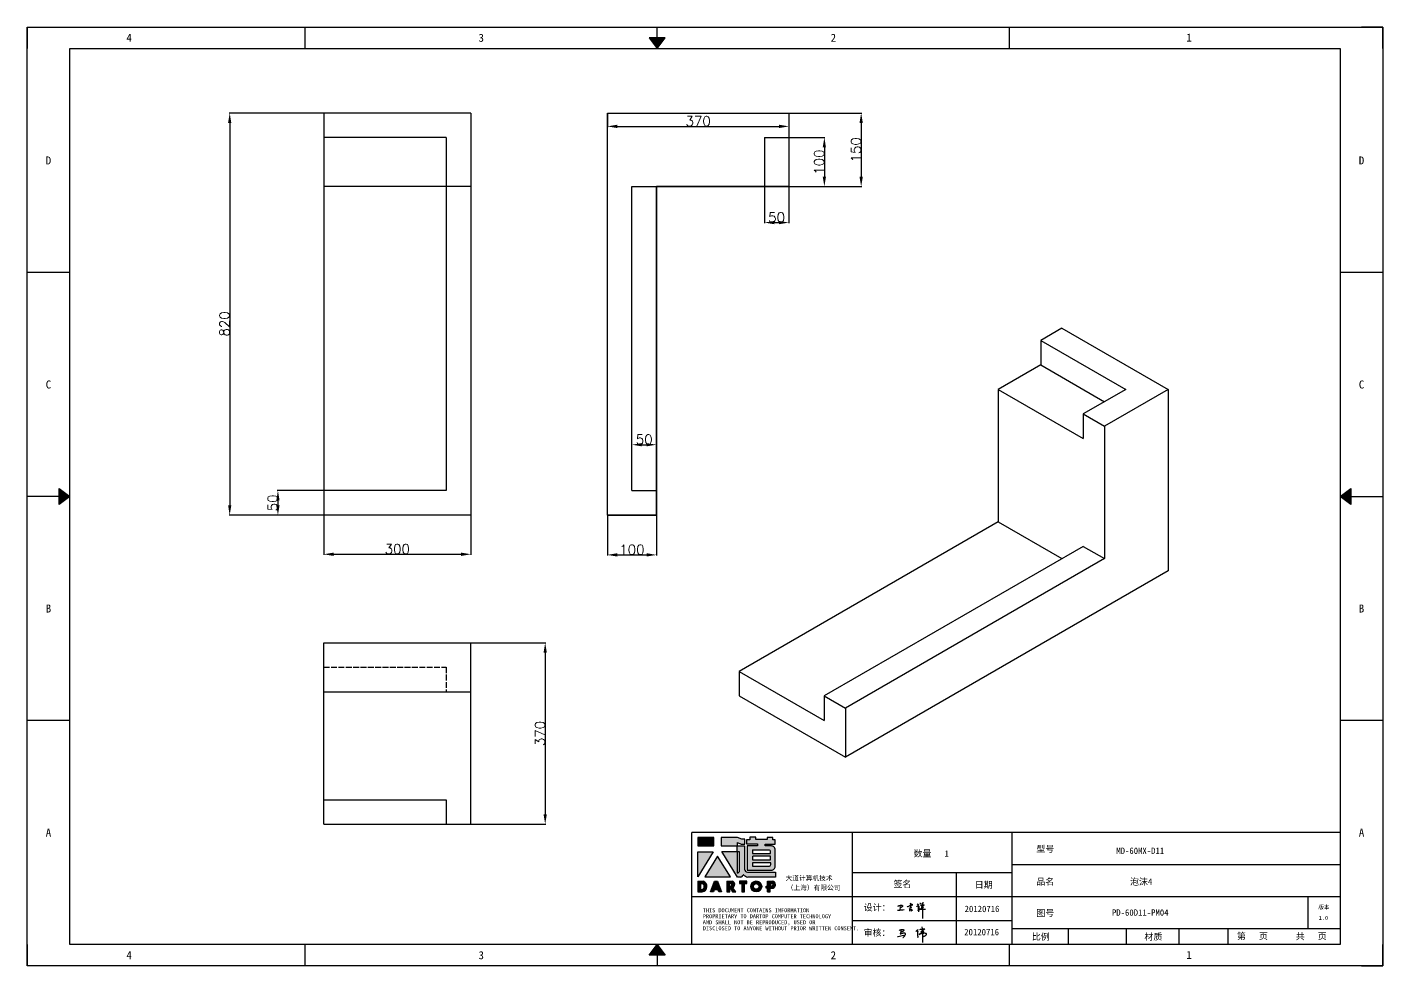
# Model space of a CAD drawing. Header units: millimetres. Extents: x -30327 to 34858, y 4015 to 75103.
# Drawn here: x 5674 to 8438, y 13072 to 14986 of the extents above; entities that cross this region are included whole.
import ezdxf
from ezdxf.enums import TextEntityAlignment as Align

# ---------------------------------------------------------------- set-up
doc = ezdxf.new("R2010")
doc.units = ezdxf.units.MM
doc.linetypes.add('ACAD_ISO02W100', pattern=[15, 12, -3])
doc.linetypes.add('DOT', pattern=[0.25, 0, -0.25])
for name, color, linetype in [('3', 3, 'ACAD_ISO02W100'), ('4', 7, 'Continuous'), ('print', 30, 'Continuous'), ('yellow', 2, 'Continuous')]:
    doc.layers.add(name, color=color, linetype=linetype)
doc.styles.add('Dartop', font='')
doc.styles.add('hzHT', font='simhei.ttf')
doc.styles.get("Standard").update_dxf_attribs({"font": 'txt', "bigfont": 'gbcbig.shx'})
doc.styles.get('Dartop').set_extended_font_data('FangSong_GB2312')
doc.dimstyles.new('ISO-25', dxfattribs={"dimtxt": 20, "dimasz": 20, "dimexe": 1.25, "dimexo": 0.625, "dimtad": 1, "dimtxsty": 'Standard', "dimcen": 2.5, "dimadec": 0, "dimazin": 0, "dimtfac": 1, "dimtmove": 0, "dimatfit": 3, "dimfxl": 0, "dimarcsym": 0})

# ---------------------------------------------------------------- blocks, each defined once
blk = doc.blocks.new('*D854')
at = {"layer": 'Defpoints', "color": 0, "transparency": 16777216}
for p in [(6578.3, 13730.6), (6578.3, 13360.6), (6729.8, 13360.6)]:
    blk.add_point(p, dxfattribs=at)
at = {"layer": 'yellow', "color": 0, "lineweight": -2, "transparency": 16777216}
for p, q in [((6578.9, 13730.6), (6731, 13730.6)), ((6729.8, 13710.6), (6729.8, 13380.6)), ((6578.9, 13360.6), (6731, 13360.6))]:
    blk.add_line(p, q, dxfattribs=at)
at = {"layer": 'yellow', "color": 0, "transparency": 16777216}
for points in [[(6726.5, 13710.6), (6733.1, 13710.6), (6729.8, 13730.6)], [(6726.5, 13380.6), (6733.1, 13380.6), (6729.8, 13360.6)]]:
    blk.add_solid(points, dxfattribs=at)
at = {"layer": 'yellow', "color": 0, "transparency": 16777216, "insert": (6719.2, 13545.6), "char_height": 20, "attachment_point": 5, "rotation": 90}
blk.add_mtext('370', dxfattribs=at)
blk = doc.blocks.new('*D855')
at = {"layer": 'Defpoints', "color": 0, "transparency": 16777216}
for p in [(6278.3, 14810.9), (6086.6, 13990.9), (6278.3, 13990.9)]:
    blk.add_point(p, dxfattribs=at)
at = {"layer": 'yellow', "color": 0, "lineweight": -2, "transparency": 16777216}
for p, q in [((6277.6, 14810.9), (6085.3, 14810.9)), ((6086.6, 14790.9), (6086.6, 14010.9)), ((6277.6, 13990.9), (6085.3, 13990.9))]:
    blk.add_line(p, q, dxfattribs=at)
at = {"layer": 'yellow', "color": 0, "transparency": 16777216}
for points in [[(6083.3, 14790.9), (6089.9, 14790.9), (6086.6, 14810.9)], [(6083.3, 14010.9), (6089.9, 14010.9), (6086.6, 13990.9)]]:
    blk.add_solid(points, dxfattribs=at)
at = {"layer": 'yellow', "color": 0, "transparency": 16777216, "insert": (6076, 14380.9), "char_height": 20, "attachment_point": 5, "rotation": 90}
blk.add_mtext('820', dxfattribs=at)
blk = doc.blocks.new('*D856')
at = {"layer": 'Defpoints', "color": 0, "transparency": 16777216}
for p in [(6278.3, 13990.9), (6578.3, 13990.9), (6578.3, 13911.1)]:
    blk.add_point(p, dxfattribs=at)
at = {"layer": 'yellow', "color": 0, "lineweight": -2, "transparency": 16777216}
for p, q in [((6278.3, 13990.3), (6278.3, 13909.8)), ((6578.3, 13990.3), (6578.3, 13909.8)), ((6298.3, 13911.1), (6558.3, 13911.1))]:
    blk.add_line(p, q, dxfattribs=at)
at = {"layer": 'yellow', "color": 0, "transparency": 16777216}
for points in [[(6298.3, 13914.4), (6298.3, 13907.7), (6278.3, 13911.1)], [(6558.3, 13914.4), (6558.3, 13907.7), (6578.3, 13911.1)]]:
    blk.add_solid(points, dxfattribs=at)
at = {"layer": 'yellow', "color": 0, "transparency": 16777216, "insert": (6428.3, 13921.7), "char_height": 20, "attachment_point": 5}
blk.add_mtext('300', dxfattribs=at)
blk = doc.blocks.new('*D857')
at = {"layer": 'Defpoints', "color": 0, "transparency": 16777216}
for p in [(6278.3, 14040.9), (6184.9, 13990.9), (6278.3, 13990.9)]:
    blk.add_point(p, dxfattribs=at)
at = {"layer": 'yellow', "color": 0, "lineweight": -2, "transparency": 16777216}
for p, q in [((6277.6, 14040.9), (6183.7, 14040.9)), ((6184.9, 14020.9), (6184.9, 14010.9)), ((6277.6, 13990.9), (6183.7, 13990.9))]:
    blk.add_line(p, q, dxfattribs=at)
at = {"layer": 'yellow', "color": 0, "transparency": 16777216}
for points in [[(6181.6, 14020.9), (6188.3, 14020.9), (6184.9, 14040.9)], [(6181.6, 14010.9), (6188.3, 14010.9), (6184.9, 13990.9)]]:
    blk.add_solid(points, dxfattribs=at)
at = {"layer": 'yellow', "color": 0, "transparency": 16777216, "insert": (6174.3, 14015.9), "char_height": 20, "attachment_point": 5, "rotation": 90}
blk.add_mtext('50', dxfattribs=at)
blk = doc.blocks.new('*D858')
at = {"layer": 'Defpoints', "color": 0, "transparency": 16777216}
for p in [(6856.7, 13990.9), (6956.7, 13990.9), (6956.7, 13909.8)]:
    blk.add_point(p, dxfattribs=at)
at = {"layer": 'yellow', "color": 0, "lineweight": -2, "transparency": 16777216}
for p, q in [((6856.7, 13990.3), (6856.7, 13908.6)), ((6956.7, 13990.3), (6956.7, 13908.6)), ((6876.7, 13909.8), (6936.7, 13909.8))]:
    blk.add_line(p, q, dxfattribs=at)
at = {"layer": 'yellow', "color": 0, "transparency": 16777216}
for points in [[(6876.7, 13913.2), (6876.7, 13906.5), (6856.7, 13909.8)], [(6936.7, 13913.2), (6936.7, 13906.5), (6956.7, 13909.8)]]:
    blk.add_solid(points, dxfattribs=at)
at = {"layer": 'yellow', "color": 0, "transparency": 16777216, "insert": (6906.7, 13920.4), "char_height": 20, "attachment_point": 5}
blk.add_mtext('100', dxfattribs=at)
blk = doc.blocks.new('*D859')
at = {"layer": 'Defpoints', "color": 0, "transparency": 16777216}
for p in [(6956.7, 14134.5), (6906.7, 14040.9), (6956.7, 14040.9)]:
    blk.add_point(p, dxfattribs=at)
at = {"layer": 'yellow', "color": 0, "lineweight": -2, "transparency": 16777216}
for p, q in [((6906.7, 14041.5), (6906.7, 14135.7)), ((6926.7, 14134.5), (6936.7, 14134.5)), ((6956.7, 14041.5), (6956.7, 14135.7))]:
    blk.add_line(p, q, dxfattribs=at)
at = {"layer": 'yellow', "color": 0, "transparency": 16777216}
for points in [[(6926.7, 14137.8), (6926.7, 14131.2), (6906.7, 14134.5)], [(6936.7, 14137.8), (6936.7, 14131.2), (6956.7, 14134.5)]]:
    blk.add_solid(points, dxfattribs=at)
at = {"layer": 'yellow', "color": 0, "transparency": 16777216, "insert": (6931.7, 14145.1), "char_height": 20, "attachment_point": 5}
blk.add_mtext('50', dxfattribs=at)
blk = doc.blocks.new('*D860')
at = {"layer": 'Defpoints', "color": 0, "transparency": 16777216}
for p in [(6856.7, 14810.9), (7226.7, 14810.9), (7226.7, 14783.7)]:
    blk.add_point(p, dxfattribs=at)
at = {"layer": 'yellow', "color": 0, "lineweight": -2, "transparency": 16777216}
for p, q in [((6856.7, 14810.3), (6856.7, 14782.4)), ((7226.7, 14810.3), (7226.7, 14782.4)), ((6876.7, 14783.7), (7206.7, 14783.7))]:
    blk.add_line(p, q, dxfattribs=at)
at = {"layer": 'yellow', "color": 0, "transparency": 16777216}
for points in [[(6876.7, 14787), (6876.7, 14780.3), (6856.7, 14783.7)], [(7206.7, 14787), (7206.7, 14780.3), (7226.7, 14783.7)]]:
    blk.add_solid(points, dxfattribs=at)
at = {"layer": 'yellow', "color": 0, "transparency": 16777216, "insert": (7041.7, 14794.3), "char_height": 20, "attachment_point": 5}
blk.add_mtext('370', dxfattribs=at)
blk = doc.blocks.new('*D861')
at = {"layer": 'Defpoints', "color": 0, "transparency": 16777216}
for p in [(7226.7, 14760.9), (7226.7, 14660.9), (7299, 14660.9)]:
    blk.add_point(p, dxfattribs=at)
at = {"layer": 'yellow', "color": 0, "lineweight": -2, "transparency": 16777216}
for p, q in [((7227.3, 14760.9), (7300.2, 14760.9)), ((7299, 14740.9), (7299, 14680.9)), ((7227.3, 14660.9), (7300.2, 14660.9))]:
    blk.add_line(p, q, dxfattribs=at)
at = {"layer": 'yellow', "color": 0, "transparency": 16777216}
for points in [[(7295.7, 14740.9), (7302.3, 14740.9), (7299, 14760.9)], [(7295.7, 14680.9), (7302.3, 14680.9), (7299, 14660.9)]]:
    blk.add_solid(points, dxfattribs=at)
at = {"layer": 'yellow', "color": 0, "transparency": 16777216, "insert": (7288.4, 14710.9), "char_height": 20, "attachment_point": 5, "rotation": 90}
blk.add_mtext('100', dxfattribs=at)
blk = doc.blocks.new('*D862')
at = {"layer": 'Defpoints', "color": 0, "transparency": 16777216}
for p in [(7176.7, 14660.9), (7226.7, 14660.9), (7226.7, 14587.5)]:
    blk.add_point(p, dxfattribs=at)
at = {"layer": 'yellow', "color": 0, "lineweight": -2, "transparency": 16777216}
for p, q in [((7176.7, 14660.3), (7176.7, 14586.3)), ((7226.7, 14660.3), (7226.7, 14586.3)), ((7196.7, 14587.5), (7206.7, 14587.5))]:
    blk.add_line(p, q, dxfattribs=at)
at = {"layer": 'yellow', "color": 0, "transparency": 16777216}
for points in [[(7196.7, 14590.8), (7196.7, 14584.2), (7176.7, 14587.5)], [(7206.7, 14590.8), (7206.7, 14584.2), (7226.7, 14587.5)]]:
    blk.add_solid(points, dxfattribs=at)
at = {"layer": 'yellow', "color": 0, "transparency": 16777216, "insert": (7201.7, 14598.1), "char_height": 20, "attachment_point": 5}
blk.add_mtext('50', dxfattribs=at)
blk = doc.blocks.new('*D863')
at = {"layer": 'Defpoints', "color": 0, "transparency": 16777216}
for p in [(7226.7, 14810.9), (7226.7, 14660.9), (7374.1, 14660.9)]:
    blk.add_point(p, dxfattribs=at)
at = {"layer": 'yellow', "color": 0, "lineweight": -2, "transparency": 16777216}
for p, q in [((7227.3, 14810.9), (7375.3, 14810.9)), ((7374.1, 14790.9), (7374.1, 14680.9)), ((7227.3, 14660.9), (7375.3, 14660.9))]:
    blk.add_line(p, q, dxfattribs=at)
at = {"layer": 'yellow', "color": 0, "transparency": 16777216}
for points in [[(7370.7, 14790.9), (7377.4, 14790.9), (7374.1, 14810.9)], [(7370.7, 14680.9), (7377.4, 14680.9), (7374.1, 14660.9)]]:
    blk.add_solid(points, dxfattribs=at)
at = {"layer": 'yellow', "color": 0, "transparency": 16777216, "insert": (7363.4, 14735.9), "char_height": 20, "attachment_point": 5, "rotation": 90}
blk.add_mtext('150', dxfattribs=at)
blk = doc.blocks.new('*U748')
at = {"color": 254, "linetype": 'Continuous', "extrusion": (0, 0, -1)}
for points in [[(-17, 0.333), (-16.812, 0.25), (-17, 0.5)], [(-17, 0.333), (-17.188, 0.25), (-16.812, 0.25)], [(-17, 0.333), (-17, 0.5), (-17.188, 0.25)]]:
    blk.add_solid(points, dxfattribs=at)
blk = doc.blocks.new('*U747')
at = {"color": 254, "linetype": 'Continuous', "extrusion": (0, 0, -1)}
for points in [[(-33.167, 11), (-33, 11), (-33.25, 11.188)], [(-33.167, 11), (-33.25, 11.188), (-33.25, 10.812)], [(-33.167, 11), (-33.25, 10.812), (-33, 11)]]:
    blk.add_solid(points, dxfattribs=at)
blk = doc.blocks.new('*U749')
at = {"color": 254, "linetype": 'Continuous'}
for points in [[(17, 21.667), (17.188, 21.75), (16.812, 21.75)], [(17, 21.667), (16.812, 21.75), (17, 21.5)], [(17, 21.667), (17, 21.5), (17.188, 21.75)]]:
    blk.add_solid(points, dxfattribs=at)
blk = doc.blocks.new('*U746')
at = {"color": 254, "linetype": 'Continuous', "extrusion": (0, 0, -1)}
for points in [[(-0.833, 11), (-0.75, 10.812), (-0.75, 11.188)], [(-0.833, 11), (-0.75, 11.188), (-1, 11)], [(-0.833, 11), (-1, 11), (-0.75, 10.812)]]:
    blk.add_solid(points, dxfattribs=at)
blk = doc.blocks.new('dadao')
for p, q in [((48, 19.2), (44.9, 10.4)), ((44.9, 10.4), (51.2, 10.4)), ((51.2, 10.4), (48, 19.2))]:
    blk.add_line(p, q)
for points in [[(41.8, 121.6), (41.8, 143.7), (-0.4, 143.7), (-0.4, 121.6), (41.8, 121.6)], [(104.8, 122), (104.8, 130.3), (114.1, 126.3), (124.2, 126.3), (124.2, 139.6), (115.9, 139.6), (105.1, 143.9), (61.5, 143.9)], [(61.7, 144), (61.7, 121.3), (103.9, 121.3)], [(113.4, 38.7), (105.1, 38.7), (63, 106.5), (103.9, 106.5), (103.9, 120.9), (103.9, 121.3)], [(109.7, 53.6), (109.7, 106.2), (104.3, 106.2), (104.3, 50.4), (106.6, 50.4)], [(144.6, 94.4), (144.6, 84.8), (192, 84.8), (192, 94.1), (144.9, 94.1)], [(120.2, 45), (119.5, 45), (119.5, 44.6)], [(0, 28), (0, 0), (11.8, 0)], [(0.1, 28), (14, 28)], [(7.1, 21.8), (7.1, 6.1), (12, 6.1)], [(7.1, 21.8), (11.4, 21.8)], [(76.8, 28.2), (76.8, 0), (84.1, 0), (84.1, 11.1), (91.6, -0.1), (100.3, -0.1), (91.7, 11.1)], [(76.8, 28.2), (90.6, 28.2)], [(84, 22.7), (84, 15.3), (87.2, 15.3)], [(84, 22.7), (87.3, 22.7)], [(183.7, 0), (183.7, 9.6), (180.6, 9.6), (180.6, 14.9), (183.8, 14.9), (183.8, 28.1), (196.1, 28.1), (196.5, 28.1)], [(183.7, 0), (190.9, 0), (190.9, 9.6), (198.8, 9.6)], [(194.9, 22.3), (190.8, 22.3), (190.8, 15), (194.4, 15)]]:
    blk.add_lwpolyline(points)
blk.add_lwpolyline([(137.1, 144.2), (137.1, 137.9), (128.3, 137.9), (128.3, 126.5), (157.3, 126.5), (157.3, 121.5), (130.3, 121.5), (130.3, 57.5), (194.4, 57.5, 0.414214), (204.4, 67.5), (204.4, 111.3, 0.414214), (194.4, 121.3), (177.5, 121.3), (177.5, 126.3), (204.7, 126.3), (204.7, 137.7), (198.2, 137.7), (198.2, 143.9), (183.3, 143.9), (183.3, 138), (153, 138), (153, 144.2), (137.1, 144.2)], format="xyb", close=True)
for points in [[(104.8, 122), (123.4, 122), (123.4, 60, 0.414214), (131.4, 52), (204.8, 52), (204.8, 39.1), (131.7, 39.1)], [(144.3, 110.8), (144.3, 101.8), (192.3, 101.8), (192.3, 105.5, 0.414214), (187.3, 110.5), (144.3, 110.5)], [(144.6, 77), (144.6, 67.5), (187.6, 67.5, 0.414214), (192.6, 72.5), (192.6, 76.4), (144.6, 76.4)]]:
    blk.add_lwpolyline(points, format="xyb")
for points in [[(-0.3, 106.2), (40.4, 106.2), (-0.3, 39.7), (-0.3, 106.2)], [(51.7, 94.1), (18.4, 39.3), (86.2, 39.3)], [(43.8, 28.2), (51.8, 28.2), (62.6, -0.1), (55, -0.1), (53.2, 5), (42.9, 5), (41.1, 0), (33.6, 0)], [(110, 28.1), (110, 21.9), (116, 21.9), (116, -0.1), (123.2, -0.1), (123.2, 22), (129.2, 22), (129.2, 28.1), (110, 28.1)]]:
    blk.add_lwpolyline(points, close=True)
for radius in [14.5, 7.44]:
    blk.add_circle((154.2, 14.2), radius)
for centre, radius, start, end in [((99.2, 60.7), 12.6, 305.6399, 325.969), ((111.6, 46.7), 8.19, 282.9811, 347.6627), ((136, 61.7), 22.9, 226.7358, 259.3209), ((8.5, 13.9), 8.49, 294.2143, 69.7177), ((9.6, 14.2), 14.4, 278.6604, 72.3203), ((86.4, 19), 3.8, 282.527, 76.7196), ((88.6, 19.4), 8.95, 290.6073, 77.2124), ((193.7, 18.7), 3.8, 280.9891, 72.5513), ((195.7, 18.6), 9.51, 288.8959, 85.2442)]:
    blk.add_arc(centre, radius, start, end)
blk = doc.blocks.new('h')
for p, q in [((20768.1, -2360.9), (20773, -2359.1)), ((20769.5, -2366.9), (20769.8, -2370.6)), ((20769.8, -2370.6), (20770.9, -2378)), ((20770.9, -2378), (20771.5, -2370.6)), ((20772.4, -2369.3), (20774.9, -2367.8)), ((20773, -2359.1), (20784.1, -2355.2)), ((20773.3, -2331.8), (20775.3, -2338.7)), ((20789.1, -2340.9), (20773.5, -2331.9)), ((20775.3, -2338.7), (20775.6, -2351.2)), ((20775.6, -2351.2), (20775.5, -2357.3)), ((20782.2, -2369.2), (20780, -2377.1)), ((20780, -2377.1), (20788.3, -2371.3)), ((20780.1, -2366.4), (20780.8, -2366.4)), ((20781.9, -2367.4), (20782.2, -2369.2)), ((20845.7, -2343.5), (20848.4, -2353)), ((20848.9, -2370.3), (20847.9, -2424)), ((20848.4, -2353), (20848.9, -2370.3))]:
    blk.add_line(p, q)
for points in [[(20696.6, -2372.4, 0.002073), (20710.6, -2371.9, 0.016137), (20719.6, -2371.3, 0.008314), (20736.9, -2369.3)], [(20699.1, -2348.2, -0.029745), (20704.6, -2345.4, -0.046842), (20708.4, -2344.2, -0.00919), (20714.3, -2343, -0.018517), (20717.2, -2342.5, -0.037841), (20720.3, -2342.4, -0.039541), (20723.2, -2342.8, -0.149785), (20726, -2344.3, -0.204935), (20726.9, -2346.6, -0.074872), (20726.5, -2348.3, -0.061615), (20725.6, -2350.3, -0.034204), (20723.8, -2352.6, -0.045776), (20722.3, -2354.1, -0.054985), (20720.4, -2355.3, -0.036348), (20717.3, -2356.5, -0.067752), (20715.7, -2356.8, -0.043553), (20713.2, -2356.7)], [(20755, -2351.9, -0.024077), (20759.9, -2350.1, -0.013147), (20768.7, -2346.5, -0.00522), (20775.4, -2344.1, -0.018517), (20777.3, -2343.4, -0.008274), (20786.3, -2341, -0.039541), (20788.3, -2340.8, -0.079216), (20789.4, -2341, -0.204935)], [(20813.5, -2350.1, 0.007348), (20815.9, -2348.7, 0.008421), (20818, -2347.3, 0.009459), (20819.7, -2346.2, -0.016325), (20820.7, -2345.5, -0.173771), (20821.8, -2345.3, -0.085159), (20823.9, -2346, -0.125883), (20826, -2347.9, -0.160659), (20826.6, -2350.1, -0.010447), (20826.5, -2352.3, -0.008247), (20826.2, -2355.1, -0.002698), (20825.3, -2374, 0.001562), (20823.9, -2383.7, 0.016137)], [(20816.8, -2335, -0.053561), (20819.6, -2336.1, -0.075272), (20821.3, -2337.3, -0.005295), (20822.5, -2338.5, -0.009337), (20823.1, -2339.1, -0.026146), (20823.7, -2339.8, -0.016644), (20824.5, -2340.9)], [(20832.1, -2329.2, -0.053561), (20834.9, -2330.3, -0.075272), (20836.7, -2331.5, -0.005295), (20837.8, -2332.6, -0.009337), (20838.5, -2333.3, -0.026146), (20839, -2334, -0.016644), (20839.8, -2335.1)], [(20836, -2343.7, -0.02797), (20842.1, -2342.6, -0.048868), (20845.6, -2342.2, -0.00919), (20851.1, -2341.4, -0.018517), (20853.9, -2341.1, -0.037841), (20856.7, -2341.2, -0.039541), (20859.4, -2341.6, -0.018282), (20840.6, -2354.7, -0.000937)], [(20847.6, -2340.2, 0.021784), (20849.6, -2335.9, 0.028296), (20850.8, -2332.4, 0.008136), (20851.9, -2328.2, 0.028913), (20852.2, -2327, 0.08193), (20852.1, -2325.9, 0.075058), (20851.7, -2324.7, 0.275043)]]:
    blk.add_lwpolyline(points, format="xyb")
for points in [[(20711.3, -2343.5), (20711.3, -2343.5), (20711.5, -2355.8), (20710.7, -2368), (20710.6, -2371.9)], [(20821.5, -2350.6), (20822.4, -2359.2), (20822.2, -2364.9), (20821.7, -2369), (20821.3, -2376.3), (20823.6, -2368.5), (20827.2, -2366.3), (20829.5, -2366.3)], [(20840.6, -2354.7), (20850, -2354.7), (20855, -2354.3), (20845.9, -2361.1), (20840.5, -2364), (20833, -2367.5), (20863.2, -2367.4), (20865.9, -2367.3)]]:
    blk.add_lwpolyline(points)
for centre, radius, start, end in [((20773.7, -2371.2), 2.3, 121.9907, 163.60158), ((20787.5, -2406), 40.3, 100.61827, 108.24823), ((20780.8, -2367.6), 1.15, 9.4675, 90)]:
    blk.add_arc(centre, radius, start, end)

msp = doc.modelspace()

# ---------------------------------------------------------------- hatches: boundary and pattern name
for points in [[(7073.3317, 13333.4895), (7040.7861, 13333.4895), (7040.7861, 13316.4856), (7073.3317, 13316.4856)], [(7072.2839, 13304.5885), (7040.8733, 13304.5885), (7040.8733, 13253.3034)], [(7080.991, 13295.2816), (7055.314, 13252.9618), (7107.5987, 13252.9618)], [(7140.7974, 13244.3027), (7125.9383, 13244.3027), (7125.9383, 13239.5886), (7130.5745, 13239.5886), (7130.5745, 13222.6009), (7136.1253, 13222.6009), (7136.1253, 13239.5998), (7140.7974, 13239.5998)]]:
    msp.add_hatch(color=0).paths.add_polyline_path(points)
h = msp.add_hatch(color=0)
h.paths.add_polyline_path([(7121.9683, 13323.1555), (7129.1512, 13320.0524), (7136.9169, 13320.0524), (7136.9169, 13330.3305), (7130.5102, 13330.3305), (7122.1626, 13333.6272), (7088.71, 13333.6272), (7088.71, 13316.2446), (7121.2586, 13316.2446), (7121.2586, 13315.8931), (7121.2586, 13304.7831), (7089.6958, 13304.7831), (7122.1603, 13252.537), (7128.5889, 13252.537, 0.279374822), (7133.2818, 13257.1006), (7133.2818, 13257.3412), (7133.8488, 13257.3412, 0.143145365), (7142.6991, 13252.8373), (7199.1117, 13252.8373), (7199.1117, 13262.7459), (7142.4589, 13262.7459, -0.414213562), (7136.2882, 13268.9166), (7136.2882, 13316.7938), (7121.9683, 13316.7938)])
h.paths.add_polyline_path([(7121.5867, 13304.561), (7125.7227, 13304.5603), (7125.7227, 13264.0101, -0.088935736), (7123.3258, 13261.545), (7121.5722, 13261.545)], flags=16)
h = msp.add_hatch(color=0)
h.paths.add_polyline_path([(7199.0146, 13328.8915), (7193.9953, 13328.8915), (7193.9953, 13333.6663), (7182.5227, 13333.6663), (7182.5227, 13329.1302), (7159.1003, 13329.1302), (7159.1003, 13333.9049), (7146.8331, 13333.9049), (7146.8331, 13329.0418), (7140.0548, 13329.0418), (7140.0548, 13320.2395), (7162.4233, 13320.2395), (7162.4233, 13316.3463), (7141.5798, 13316.3463), (7141.5798, 13267.0556), (7191.0619, 13267.0556, 0.414213562), (7198.7752, 13274.7689), (7198.7752, 13308.5243, 0.414213562), (7191.0619, 13316.2377), (7177.9814, 13316.2377), (7177.9814, 13320.0577), (7199.0146, 13320.0577)])
h.paths.add_polyline_path([(7185.5973, 13307.8815, -0.414213562), (7189.454, 13304.0249), (7189.454, 13301.1964), (7152.4077, 13301.1964), (7152.4077, 13307.8815)], flags=16)
h.paths.add_polyline_path([(7189.2146, 13295.2277), (7189.2146, 13288.0652), (7152.647, 13288.0652), (7152.647, 13295.2277)], flags=16)
h.paths.add_polyline_path([(7189.6926, 13281.6191), (7189.6926, 13278.552, -0.414213562), (7185.8359, 13274.6954), (7152.647, 13274.6954), (7152.647, 13281.6191)], flags=16)
h = msp.add_hatch(color=0)
h.paths.add_polyline_path([(7051.8801, 13244.2253), (7041.1043, 13244.2253), (7041.1043, 13222.6654), (7050.1796, 13222.6654, 0.793015906)])
h.paths.add_polyline_path([(7050.3395, 13227.3869), (7046.5717, 13227.3869), (7046.5717, 13239.5038), (7049.9235, 13239.5038, -0.67136089)], flags=16)
h = msp.add_hatch(color=0)
h.paths.add_polyline_path([(7081.0721, 13244.4027), (7074.9224, 13244.4027), (7067.0137, 13222.6423), (7072.8391, 13222.6423), (7074.2096, 13226.4987), (7082.1015, 13226.4987), (7083.5018, 13222.5956), (7089.3738, 13222.5956)])
h.paths.add_polyline_path([(7080.5933, 13230.6555), (7075.704, 13230.6555), (7078.1039, 13237.4932)], flags=16)
h = msp.add_hatch(color=0)
h.paths.add_polyline_path([(7110.9644, 13244.3875), (7100.3661, 13244.3875), (7100.3661, 13222.6304), (7105.9667, 13222.6304), (7105.9667, 13231.2556), (7111.7232, 13222.5526), (7118.4908, 13222.5526), (7111.8657, 13231.2009, 0.744054942)])
h.paths.add_polyline_path([(7105.9154, 13234.4759), (7105.9154, 13240.1894), (7108.4188, 13240.1894, -0.796808968), (7108.3813, 13234.4759)], flags=16)
h = msp.add_hatch(color=0)
h.paths.add_polyline_path([(7148.8751, 13233.587, 1), (7171.2161, 13233.587, 1)])
h.paths.add_polyline_path([(7165.7843, 13233.587, -1), (7154.3069, 13233.587, -1)], flags=16)
h = msp.add_hatch(color=0)
h.paths.add_polyline_path([(7192.6448, 13244.3358), (7192.3242, 13244.3358), (7182.876, 13244.3358), (7182.876, 13234.1819), (7180.3691, 13234.1819), (7180.3691, 13230.0603), (7182.8355, 13230.0603), (7182.8355, 13222.6684), (7188.3512, 13222.6684), (7188.3512, 13230.0891), (7194.4118, 13230.0891, 0.812303812)])
h.paths.add_polyline_path([(7188.2693, 13234.21), (7188.2693, 13239.8895), (7191.4081, 13239.8895, -0.778213434), (7191.0876, 13234.21)], flags=16)

# ---------------------------------------------------------------- linework, layer by layer
at = {"color": 0, "linetype": 'DOT'}
for p, q in [((5673.5473, 14986.1381), (8394.2535, 14986.1381)), ((5673.5473, 13115.1609), (5673.5473, 14942.627)), ((8437.7646, 14942.627), (8437.7646, 13115.1609)), ((8394.2535, 13071.6498), (5673.5473, 13071.6498))]:
    msp.add_line(p, q, dxfattribs=at)
at = {"color": 0}
for p, q in [((5673.5473, 14986.1381), (5673.5473, 14942.627)), ((5673.5473, 14986.1381), (5673.5473, 14986.1381)), ((6240.4542, 14942.627), (6240.4542, 14986.1381)), ((6958.3873, 14964.3825), (6958.3873, 14986.1381)), ((7676.3204, 14942.627), (7676.3204, 14986.1381)), ((8437.7646, 14986.1381), (8394.2535, 14986.1381)), ((8437.7646, 14942.627), (8437.7646, 14986.1381)), ((5760.5695, 13115.1609), (5760.5695, 14942.627)), ((5760.5695, 14942.627), (8350.7424, 14942.627)), ((8350.7424, 14942.627), (8350.7424, 13115.1609)), ((6278.2624, 14810.9214), (6278.2624, 14274.4935)), ((6578.2624, 14810.9214), (6278.2624, 14810.9214)), ((6578.2624, 14810.9214), (6578.2624, 14274.4935)), ((6856.676, 14810.9214), (7130.3834, 14810.9214)), ((6856.676, 14274.4935), (6856.676, 14810.9214)), ((7065.3834, 14810.9214), (7226.676, 14810.9214)), ((7226.676, 14810.9214), (7226.676, 14660.9214)), ((6528.2624, 14760.9214), (6278.2624, 14760.9214)), ((6528.2624, 14760.9214), (6528.2624, 14274.4935)), ((7176.676, 14760.9214), (7176.676, 14660.9214)), ((7176.676, 14760.9214), (7226.676, 14760.9214)), ((6578.2624, 14660.9214), (6278.2624, 14660.9214)), ((6906.676, 14660.9214), (7130.3834, 14660.9214)), ((6906.676, 14274.4935), (6906.676, 14660.9214)), ((6956.676, 14274.4935), (6956.676, 14660.9214)), ((7065.3834, 14660.9214), (7226.676, 14660.9214)), ((5760.5695, 14485.7605), (5673.5473, 14485.7605)), ((8437.7646, 14485.7605), (8350.7424, 14485.7605)), ((6278.2624, 14274.4935), (6278.2624, 13990.9214)), ((6528.2624, 14274.4935), (6528.2624, 14040.9214)), ((6578.2624, 14274.4935), (6578.2624, 13990.9214)), ((6856.676, 13990.9214), (6856.676, 14274.4935)), ((6906.676, 14040.9214), (6906.676, 14274.4935)), ((6956.676, 13990.9214), (6956.676, 14274.4935)), ((5738.8139, 14028.8939), (5673.5473, 14028.8939)), ((6528.2624, 14040.9214), (6278.2624, 14040.9214)), ((6906.676, 14040.9214), (6956.676, 14040.9214)), ((8372.498, 14028.8939), (8437.7646, 14028.8939)), ((6578.2624, 13990.9214), (6278.2624, 13990.9214)), ((6856.676, 13990.9214), (6956.676, 13990.9214)), ((6278.2624, 13730.581), (6578.2624, 13730.581)), ((6278.2624, 13429.4379), (6278.2624, 13730.581)), ((6578.2624, 13429.4379), (6578.2624, 13730.581)), ((6278.2624, 13630.581), (6578.2624, 13630.581)), ((5760.5695, 13572.0274), (5673.5473, 13572.0274)), ((8437.7646, 13572.0274), (8350.7424, 13572.0274)), ((6278.2624, 13360.581), (6278.2624, 13474.4379)), ((6578.2624, 13360.581), (6578.2624, 13474.4379)), ((6278.2624, 13410.581), (6528.2624, 13410.581)), ((6528.2624, 13410.581), (6528.2624, 13360.581)), ((6278.2624, 13360.581), (6578.2624, 13360.581)), ((8350.7424, 13343.5942), (7029.0928, 13343.5942)), ((7029.0928, 13115.1609), (7029.0928, 13343.5942)), ((7355.4261, 13343.5942), (7355.4261, 13115.1609)), ((7681.7593, 13115.1609), (7681.7593, 13343.5942)), ((7681.7593, 13278.3275), (8350.7424, 13278.3275)), ((7355.4261, 13262.0109), (7681.7593, 13262.0109)), ((7567.5427, 13262.0109), (7567.5427, 13115.1609)), ((7029.0928, 13213.0609), (7355.4261, 13213.0609)), ((7355.4261, 13213.0609), (8350.7424, 13213.0609)), ((8285.4758, 13147.7942), (8285.4758, 13213.0609)), ((7355.4261, 13164.1109), (7681.7593, 13164.1109)), ((7681.7593, 13147.7942), (8350.7424, 13147.7942)), ((7796.5715, 13115.1609), (7796.5715, 13147.7942)), ((7914.893, 13115.1609), (7914.893, 13147.7942)), ((8022.458, 13115.1609), (8022.458, 13147.7942)), ((8122.3091, 13115.1609), (8122.3091, 13147.7942)), ((5673.5473, 13115.1609), (5673.5473, 13071.6498)), ((8350.7424, 13115.1609), (5760.5695, 13115.1609)), ((6240.4542, 13071.6498), (6240.4542, 13115.1609)), ((7676.3204, 13071.6498), (7676.3204, 13115.1609)), ((8437.7646, 13071.6498), (8437.7646, 13115.1609)), ((6958.3873, 13093.4054), (6958.3873, 13071.6498)), ((5673.5473, 13071.6498), (5673.5473, 13071.6498)), ((8394.2535, 13071.6498), (8437.7646, 13071.6498))]:
    msp.add_line(p, q, dxfattribs=at)
for p, q in [((7783.47, 14372.1571), (7740.1688, 14347.1571)), ((7740.1688, 14347.1571), (7913.3738, 14247.1571)), ((7740.1688, 14347.1571), (7740.1688, 14297.1571)), ((7783.47, 14372.1571), (7999.9764, 14247.1571)), ((7740.1688, 14297.1571), (7653.5662, 14247.1571)), ((7740.1688, 14297.1571), (7870.0726, 14222.1571)), ((7653.5662, 14247.1571), (7653.5662, 13977.1571)), ((7653.5662, 14247.1571), (7826.7713, 14147.1571)), ((7913.3738, 14247.1571), (7826.7713, 14197.1571)), ((7999.9764, 14247.1571), (7870.0726, 14172.1571)), ((7999.9764, 14247.1571), (7999.9764, 13877.1571)), ((7826.7713, 14197.1571), (7870.0726, 14172.1571)), ((7826.7713, 14197.1571), (7826.7713, 14147.1571)), ((7870.0726, 14172.1571), (7870.0726, 13902.1571)), ((7653.5662, 13977.1571), (7125.2907, 13672.1571)), ((7653.5662, 13977.1571), (7783.47, 13902.1571)), ((7826.7713, 13927.1571), (7298.4958, 13622.1571)), ((7826.7713, 13927.1571), (7870.0726, 13902.1571)), ((7870.0726, 13902.1571), (7341.7971, 13597.1571)), ((7999.9764, 13877.1571), (7341.7971, 13497.1571)), ((7125.2907, 13672.1571), (7125.2907, 13622.1571)), ((7125.2907, 13672.1571), (7298.4958, 13572.1571)), ((7125.2907, 13622.1571), (7341.7971, 13497.1571)), ((7298.4958, 13622.1571), (7341.7971, 13597.1571)), ((7298.4958, 13622.1571), (7298.4958, 13572.1571)), ((7341.7971, 13597.1571), (7341.7971, 13497.1571)), ((7495.572, 13137.4805), (7492.3655, 13135.745)), ((7497.8797, 13138.7131), (7495.572, 13137.4805)), ((7495.7042, 13141.3082), (7499.7814, 13141.3082)), ((7501.9557, 13141.5057), (7497.8797, 13138.7131)), ((7498.0266, 13150.9848), (7498.963, 13143.1638)), ((7499.1151, 13137.3892), (7498.7693, 13119.4189)), ((7498.963, 13143.1638), (7499.1151, 13137.3892)), ((7499.7814, 13141.3082), (7501.9557, 13141.5057))]:
    msp.add_line(p, q)
for points in [[(6958.3873, 14942.627), (6974.7039, 14964.3825), (6942.0706, 14964.3825), (6958.3873, 14942.627)], [(5760.5695, 14028.8939), (5738.8139, 14012.5773), (5738.8139, 14045.2106), (5760.5695, 14028.8939)], [(8350.7424, 14028.8939), (8372.498, 14045.2106), (8372.498, 14012.5773), (8350.7424, 14028.8939)], [(6958.3873, 13115.1609), (6974.7039, 13093.4054), (6942.0706, 13093.4054), (6958.3873, 13115.1609)]]:
    msp.add_lwpolyline(points, close=True, dxfattribs=at)
for points in [[(7451.6138, 13144.1294, -0.029745025), (7453.4795, 13145.0641, -0.046842152), (7454.7425, 13145.4706, -0.009190246), (7456.7134, 13145.8687, -0.01851715), (7457.7012, 13146.0119, -0.037840637), (7458.7208, 13146.0438, -0.039541258), (7459.6898, 13145.9236, -0.149785186), (7460.6362, 13145.4068, -0.204935242), (7460.9262, 13144.6577, -0.074871706), (7460.8159, 13144.0666, -0.061614645), (7460.4941, 13143.4121, -0.034203896), (7459.9105, 13142.6419, -0.045775869), (7459.3879, 13142.1426, -0.054985007), (7458.7563, 13141.7456, -0.036347913), (7457.7095, 13141.3291, -0.067752062), (7457.1853, 13141.2388, -0.043553369), (7456.3612, 13141.2814)], [(7492.3655, 13135.745, -0.029745025), (7495.276, 13137.2031, -0.046842152), (7497.2463, 13137.8371, -0.009190246), (7500.3209, 13138.4583, -0.01851715), (7501.862, 13138.6817, -0.037840637), (7503.4526, 13138.7314, -0.039541258), (7504.9641, 13138.5439, -0.149785186), (7506.4405, 13137.7376, -0.204935242), (7506.8929, 13136.5691, -0.074871706), (7506.7209, 13135.647, -0.061614645), (7506.2189, 13134.626, -0.034203896), (7505.3085, 13133.4244, -0.045775869), (7504.4932, 13132.6455, -0.054985007), (7503.5079, 13132.0262, -0.036347913), (7501.8749, 13131.3765, -0.067752062), (7501.0572, 13131.2355, -0.043553369), (7499.7715, 13131.302)], [(7493.7026, 13146.1186, -0.027970257), (7496.3389, 13146.6054, -0.048867879), (7497.8666, 13146.7684, -0.009190246), (7500.2695, 13147.1241, -0.01851715), (7501.4703, 13147.2344, -0.037840637), (7502.7024, 13147.2084, -0.039541258), (7503.8637, 13147.0021, -0.018281889), (7495.7042, 13141.3082, -0.000936898)]]:
    msp.add_lwpolyline(points, format="xyb")
msp.add_lwpolyline([(7455.7261, 13145.6787), (7455.7261, 13145.6787), (7455.1026, 13141.8556), (7454.0756, 13138.2606), (7453.4045, 13136.0544)])
for centre, radius, start, end in [((7446.8412, 13138.0587), 6.8958, 281.0769825, 291.2126318), ((7295.2074, 13753.554), 640.7378, 283.9189497, 284.9715122), ((7463.9425, 13117.8149), 21.0649, 113.2024487, 120.0174969), ((7458.9986, 13129.3486), 8.5163, 102.4748599, 113.2024487), ((7471.3383, 13073.572), 65.6415, 100.3686699, 102.4748599), ((7462.4356, 13122.2284), 16.1774, 96.1253366, 100.3686699), ((7458.7863, 13132.1424), 2.5059, 294.8364282, 309.9011343), ((7425.3818, 13162.9612), 47.9356, 316.9195625, 320.5886599), ((7461.5736, 13130.2607), 8.099, 87.4570373, 96.1253366), ((7461.6038, 13130.9397), 7.4192, 78.3995671, 87.4570373), ((7452.545, 13139.6754), 12.1881, 324.0948076, 331.3783566), ((7462.6517, 13136.0443), 2.2082, 44.3246545, 78.3995671), ((7462.0044, 13134.8928), 1.6281, 319.5730733, 337.4854902), ((7457.5196, 13138.4766), 7.319, 324.9106662, 333.3484292), ((7461.0793, 13137.1472), 3.5646, 326.7678104, 340.871018), ((7463.3549, 13136.7311), 1.2252, 357.9983926, 44.3246545), ((7462.1581, 13136.773), 2.4228, 340.871018, 357.9983926), ((7469.806, 13170.0124), 32.217, 299.2654637, 300.9494997), ((7542.7937, 12899.9597), 248.7601, 102.4659195, 103.2052997), ((7373.272, 13262.1269), 164.7146, 313.3661321, 315.2960836), ((8009.3552, 13053.7574), 525.7437, 171.4101732, 171.7680832), ((7489.1204, 13141.8022), 1.0532, 52.3757453, 91.2911591), ((6562.7051, 13171.6833), 927.6409, 357.5656636, 358.0572778), ((7488.7592, 13141.9665), 1.2071, 357.1968277, 33.7051787), ((7461.5915, 13143.7448), 28.4386, 352.9125461, 354.8026838), ((7472.2597, 13142.7744), 17.7263, 354.8026838, 357.1968277), ((7457.6267, 13134.8296), 5.4321, 283.8162542, 294.0305093)]:
    msp.add_arc(centre, radius, start, end)
at = {"layer": '3', "color": 0}
for p, q in [((6278.2624, 13680.581), (6528.2624, 13680.581)), ((6528.2624, 13680.581), (6528.2624, 13630.581))]:
    msp.add_line(p, q, dxfattribs=at)
at = {"layer": 'print'}
msp.add_lwpolyline([(5673.5473, 14986.1381), (8437.7646, 14986.1381), (8437.7646, 13071.6498), (5673.5473, 13071.6498)], close=True, dxfattribs=at)
at = {"layer": 'yellow', "color": 0}
for points in [[(6856.676, 14810.9214), (7226.676, 14810.9214)], [(7226.676, 14660.9214), (6956.676, 14660.9214), (6956.676, 13990.9214), (6856.676, 13990.9214), (6856.676, 14810.9214)]]:
    msp.add_lwpolyline(points, dxfattribs=at)

# ---------------------------------------------------------------- block references
at = {"color": 0, "linetype": 'Continuous', "xscale": 87.0221946919793, "yscale": 87.02219469262359, "zscale": 87.02219469262444}
for name, p in [('*U749', (5479.01, 13071.6498)), ('*U746', (5673.5473, 13071.6498)), ('*U747', (5479.01, 13071.6498)), ('*U748', (5479.01, 13071.6498))]:
    msp.add_blockref(name, p, dxfattribs=at)
at = {"color": 0}
for name, p, xscale, yscale, zscale in [('dadao', (7041.1043, 13222.6654), 0.7713330892550557, 0.7713330893138288, 0.771333089320989), ('h', (521.3805, 13979.4277), 0.3346881205749047, 0.3346881205765313, 0.3346881205764097)]:
    msp.add_blockref(name, p, dxfattribs=dict(at, xscale=xscale, yscale=yscale, zscale=zscale))

# ---------------------------------------------------------------- texts
for s, height, style, p in [('4', 16.3167, 'Dartop', (5881.4876, 14964.3825)), ('3', 16.3167, 'Dartop', (6599.4207, 14964.3825)), ('2', 16.3167, 'Dartop', (7317.3538, 14964.3825)), ('1', 16.3167, 'Dartop', (8042.7244, 14964.9)), ('D', 16.3167, 'Dartop', (5717.0584, 14714.1937)), ('D', 16.3167, 'Dartop', (8394.2535, 14714.1937)), ('C', 16.3167, 'Dartop', (5717.0584, 14257.3272)), ('C', 16.3167, 'Dartop', (8394.2535, 14257.3272)), ('B', 16.3167, 'Dartop', (5717.0584, 13800.4607)), ('B', 16.3167, 'Dartop', (8394.2535, 13800.4607)), ('A', 16.3167, 'Dartop', (5717.0584, 13343.5942)), ('A', 16.3167, 'Dartop', (8394.2535, 13343.5942)), ('数量   1', 13.05333, 'hzHT', (7516.8378, 13300.8056)), ('型号', 13.05333, 'hzHT', (7749.4827, 13310.3909)), ('MD-60MX-D11', 13.053329, 'hzHT', (7943.0548, 13306.3883)), ('签名', 13.05333, 'hzHT', (7458.2017, 13238.5982)), ('日期', 13.05333, 'hzHT', (7623.8329, 13236.9918)), ('品名', 13.05333, 'hzHT', (7749.4827, 13243.3805)), ('泡沫4', 13.05333, 'hzHT', (7944.8796, 13243.3805)), ('20120716', 13.05333, 'hzHT', (7620.4827, 13187.918)), ('图号', 13.05333, 'hzHT', (7749.4827, 13179.5776)), ('PD-60D11-PM04', 13.053329, 'hzHT', (7943.0548, 13180.4293)), ('版本', 8.15833, 'hzHT', (8317.4804, 13191.4022)), ('1.0', 8.15833, 'Dartop', (8316.4991, 13169.5988)), ('20120716', 13.05333, 'hzHT', (7619.7053, 13140.554)), ('比例', 13.05333, 'hzHT', (7740.381, 13131.1378)), ('材质', 13.05333, 'hzHT', (7969.8806, 13131.1378)), ('第   页', 13.05333, 'hzHT', (8171.8059, 13132.4916)), ('共   页', 13.05333, 'hzHT', (8291.7119, 13132.0163)), ('4', 16.3167, 'Dartop', (5881.4876, 13093.4054)), ('3', 16.3167, 'Dartop', (6599.4207, 13093.4054)), ('2', 16.3167, 'Dartop', (7317.3538, 13093.4054)), ('1', 16.3167, 'Dartop', (8042.7244, 13093.9229))]:
    msp.add_text(s, height=height, dxfattribs=dict(at, style=style)).set_placement(p, align=Align.MIDDLE_CENTER)
at = {"color": 0, "style": 'hzHT'}
for s, height, p in [('THIS DOCUMENT CONTAINS INFORMATION', 8.158331, (7051.1186, 13180.9993)), ('设计：', 13.05333, (7379.1267, 13184.2136)), ('AND SHALL NOT BE REPRODUCED, USED OR', 8.158331, (7051.1186, 13156.5243)), ('PROPRIETARY TO DARTOP COMPUTER TECHNOLOGY', 8.158331, (7051.1186, 13168.7618)), ('DISCLOSED TO ANYONE WITHOUT PRIOR WRITTEN CONSENT.', 8.158331, (7051.1186, 13144.2868)), ('审核：', 13.05333, (7378.9325, 13132.8115))]:
    msp.add_text(s, height=height, dxfattribs=at).set_placement(p)
at = {"layer": '4', "color": 0, "style": 'hzHT'}
for s, p in [('大道计算机技术', (7219.8552, 13245.799)), ('（上海）有限公司', (7222.3186, 13226.2868))]:
    msp.add_text(s, height=9.79, dxfattribs=at).set_placement(p)

# ---------------------------------------------------------------- dimensions: what is measured, and where the dimension line sits
at = {"layer": 'yellow', "color": 0}
dim = msp.add_linear_dim(base=(6086.5986, 13990.9214), p1=(6278.2624, 14810.9214), p2=(6278.2624, 13990.9214), angle=270, dimstyle='ISO-25', dxfattribs=at)
dim.commit()
dim.dimension.update_dxf_attribs({"geometry": '*D855', "text_midpoint": (6086.5986, 14380.9214), "dimtype": 160})
for base, p1, p2, picture, middle in [((7226.676, 14783.6705), (6856.676, 14810.9214), (7226.676, 14810.9214), '*D860', (7041.676, 14794.2955)), ((7226.676, 14587.5094), (7176.676, 14660.9214), (7226.676, 14660.9214), '*D862', (7201.676, 14598.1344)), ((6956.676, 14134.4956), (6906.676, 14040.9214), (6956.676, 14040.9214), '*D859', (6931.676, 14145.1206)), ((6578.2624, 13911.0744), (6278.2624, 13990.9214), (6578.2624, 13990.9214), '*D856', (6428.2624, 13921.6994)), ((6956.676, 13909.8244), (6856.676, 13990.9214), (6956.676, 13990.9214), '*D858', (6906.676, 13920.4494))]:
    dim = msp.add_linear_dim(base=base, p1=p1, p2=p2, dimstyle='ISO-25', dxfattribs=at)
    dim.commit()
    dim.dimension.update_dxf_attribs({"geometry": picture, "text_midpoint": middle})
for base, p1, p2, angle, picture, middle in [((7374.0742, 14660.9214), (7226.676, 14810.9214), (7226.676, 14660.9214), 270, '*D863', (7363.4492, 14735.9214)), ((7298.9953, 14660.9214), (7226.676, 14760.9214), (7226.676, 14660.9214), 270, '*D861', (7288.3703, 14710.9214)), ((6184.9319, 13990.9214), (6278.2624, 14040.9214), (6278.2624, 13990.9214), 270, '*D857', (6174.3069, 14015.9214)), ((6729.7882, 13360.581), (6578.2624, 13730.581), (6578.2624, 13360.581), 90, '*D854', (6719.1632, 13545.581))]:
    dim = msp.add_linear_dim(base=base, p1=p1, p2=p2, angle=angle, dimstyle='ISO-25', dxfattribs=at)
    dim.commit()
    dim.dimension.update_dxf_attribs({"geometry": picture, "text_midpoint": middle})

doc.saveas('drawing.dxf')
